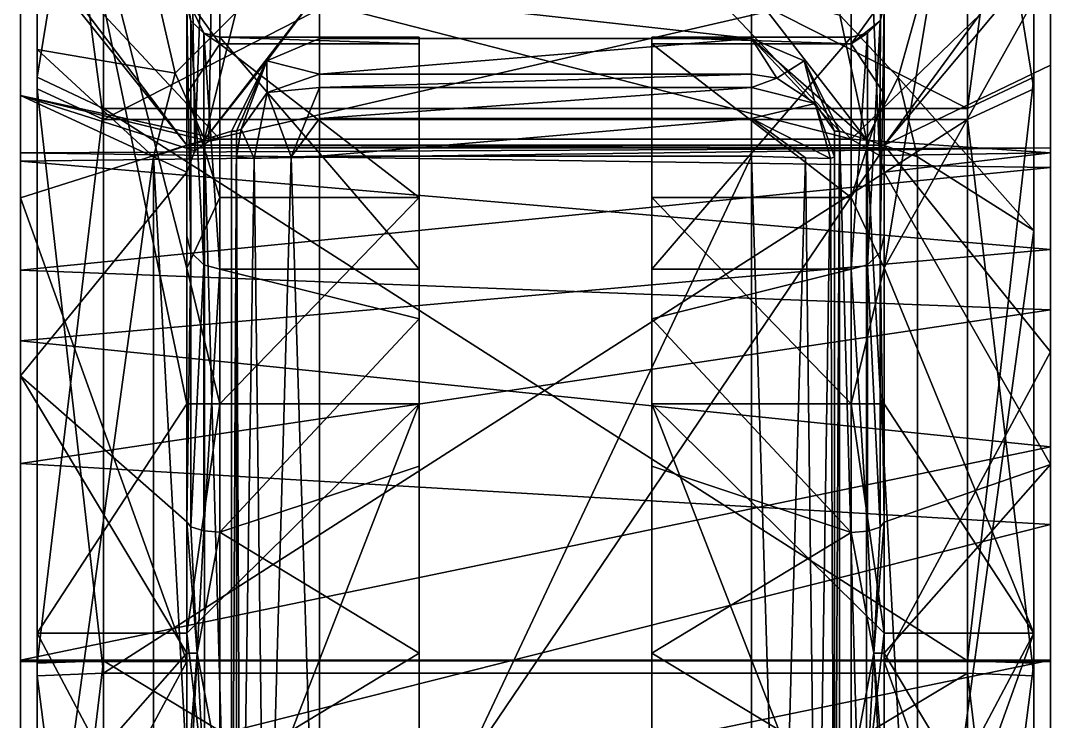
# Model space of a CAD drawing. Extents: x -0.16 to 0.15, y -0.54 to 0.56.
# Drawn here: x -0.1567 to 0.1533, y -0.0189 to 0.192 of the extents above; entities that cross this region are included whole.
import ezdxf

# ---------------------------------------------------------------- set-up
doc = ezdxf.new("R2010")
doc.units = 0
doc.linetypes.add('SOLIDLINE', pattern=[0])
doc.layers.add('VIFS127', color=36, linetype='SOLIDLINE')
doc.layers.add('VIFS128', color=176, linetype='SOLIDLINE')

msp = doc.modelspace()

# ---------------------------------------------------------------- linework, layer by layer
at = {"layer": 'VIFS127', "color": 36}
for points in [[(0.12832, 0.29703, -0.1603), (-0.13168, 0.29703, -0.1603), (0.12832, 0.16549, -0.28829)], [(0.12832, 0.16549, -0.28829), (-0.13168, 0.29703, -0.1603), (-0.13168, 0.16549, -0.28829)], [(0.12832, 0.16223, 0.29578), (-0.13168, 0.16223, 0.29578), (0.12832, 0.29519, 0.16926)], [(0.12832, 0.29519, 0.16926), (-0.13168, 0.16223, 0.29578), (-0.13168, 0.29519, 0.16926)], [(0.12832, 0.16549, -0.28829), (-0.13168, 0.16549, -0.28829), (0.12832, -0.00065, -0.32694)], [(0.12832, -0.00065, -0.32694), (-0.13168, 0.16549, -0.28829), (-0.13168, -0.00065, -0.32694)], [(0.12832, -0.00433, 0.33257), (-0.13168, -0.00433, 0.33257), (0.12832, 0.16223, 0.29578)], [(0.12832, 0.16223, 0.29578), (-0.13168, -0.00433, 0.33257), (-0.13168, 0.16223, 0.29578)], [(0.12832, -0.00065, -0.32694), (-0.13168, -0.00065, -0.32694), (0.12832, -0.15719, -0.28152)], [(0.12832, -0.15719, -0.28152), (-0.13168, -0.00065, -0.32694), (-0.13168, -0.15719, -0.28151)], [(0.12832, -0.16036, 0.28539), (-0.13168, -0.16036, 0.28539), (0.12832, -0.00433, 0.33257)], [(0.12832, -0.00433, 0.33257), (-0.13168, -0.16036, 0.28539), (-0.13168, -0.00433, 0.33257)]]:
    msp.add_3dface(points, dxfattribs=at)
at = {"layer": 'VIFS128', "color": 176}
for points in [[(0.14832, 0.19813, 0.42275), (0.14832, 0.17144, 0.31353), (0.14832, 0.37435, 0.28394)], [(0.14832, 0.17144, 0.31353), (0.14832, 0.31246, 0.17935), (0.14832, 0.37435, 0.28394)], [(-0.10668, 0.32548, 0.33785), (-0.10423, 0.15276, 1.58727), (-0.09668, 0.35723, 0.30483)], [(-0.10423, 0.15276, 1.58727), (-0.10005, 0.15566, 1.58998), (-0.09668, 0.35723, 0.30483)], [(-0.09668, 0.35723, 0.30483), (-0.10005, 0.15566, 1.58998), (-0.09668, 0.15628, 1.59058)], [(0.09332, 0.35723, 0.30483), (-0.09668, 0.35723, 0.30483), (0.09332, 0.15628, 1.59058)], [(0.09332, 0.15628, 1.59058), (-0.09668, 0.35723, 0.30483), (-0.09668, 0.15628, 1.59058)], [(0.09332, 0.15628, 1.59058), (0.10189, 0.15136, 1.586), (0.09332, 0.35723, 0.30483)], [(0.09332, 0.35723, 0.30483), (0.10189, 0.15136, 1.586), (0.10332, 0.32548, 0.33785)], [(0.14832, 0.19813, 0.42275), (0.14332, 0.35723, 0.30483), (0.10332, 0.11758, 0.45017)], [(0.10332, 0.11758, 0.45017), (0.14332, 0.35723, 0.30483), (0.10332, 0.32548, 0.33785)], [(-0.15168, 0.3557, -0.30081), (-0.09193, 0.1944, -0.41862), (-0.11015, 0.17615, -0.42614)], [(-0.15168, 0.3557, -0.30081), (-0.11015, 0.17615, -0.42614), (-0.15168, 0.18331, -0.4233)], [(-0.15168, 0.18331, -0.4233), (-0.15168, 0.1749, -0.30594), (-0.15168, 0.3557, -0.30081)], [(-0.15168, 0.1749, -0.30594), (-0.15168, 0.31442, -0.17019), (-0.15168, 0.3557, -0.30081)], [(-0.10668, 0.32548, 0.33785), (-0.15168, 0.29273, 0.3659), (-0.10668, 0.11747, 0.4502)], [(-0.10668, 0.14635, 1.58159), (-0.10423, 0.15276, 1.58727), (-0.10668, 0.32548, 0.33785)], [(-0.10668, 0.11747, 0.4502), (-0.10668, 0.1699, 0.48023), (-0.10668, 0.32548, 0.33785)], [(-0.10668, 0.32548, 0.33785), (-0.10668, 0.1699, 0.48023), (-0.10668, 0.19877, 0.53438)], [(-0.10668, 0.19659, 0.58819), (-0.10668, 0.12722, 1.41356), (-0.10668, 0.32548, 0.33785)], [(-0.10668, 0.32548, 0.33785), (-0.10668, 0.12722, 1.41356), (-0.10668, 0.14635, 1.58159)], [(0.10189, 0.15136, 1.586), (0.10332, 0.14635, 1.58159), (0.10332, 0.32548, 0.33785)], [(0.10332, 0.14635, 1.58159), (0.10332, 0.12723, 1.4135), (0.10332, 0.32548, 0.33785)], [(0.10332, 0.12723, 1.4135), (0.10332, 0.19659, 0.58814), (0.10332, 0.32548, 0.33785)], [(0.10332, 0.32548, 0.33785), (0.10332, 0.19878, 0.53438), (0.10332, 0.16997, 0.48023)], [(0.10332, 0.16997, 0.48023), (0.10332, 0.11758, 0.45017), (0.10332, 0.32548, 0.33785)], [(0.08993, 0.19359, -0.41898), (0.14832, 0.32052, -0.33668), (0.10753, 0.1748, -0.42665)], [(0.10753, 0.1748, -0.42665), (0.14832, 0.32052, -0.33668), (0.14832, 0.12881, -0.44156)], [(0.14832, 0.31442, -0.17019), (0.14832, 0.1749, -0.30594), (0.14832, 0.32052, -0.33668)], [(0.14832, 0.32052, -0.33668), (0.14832, 0.1749, -0.30594), (0.14832, 0.12881, -0.44156)], [(-0.13168, 0.29703, -0.1603), (-0.15168, 0.31442, -0.17019), (-0.15168, 0.1749, -0.30594)], [(0.12832, 0.16549, -0.28829), (0.14832, 0.1749, -0.30594), (0.14832, 0.31442, -0.17019)], [(0.12832, 0.16549, -0.28829), (0.14832, 0.31442, -0.17019), (0.12832, 0.29703, -0.1603)], [(-0.15168, 0.31246, 0.17934), (-0.15168, 0.17144, 0.31353), (-0.15168, 0.29273, 0.3659)], [(-0.13168, 0.16223, 0.29578), (-0.15168, 0.17144, 0.31353), (-0.15168, 0.31246, 0.17934)], [(-0.13168, 0.16223, 0.29578), (-0.15168, 0.31246, 0.17934), (-0.13168, 0.29519, 0.16926)], [(0.12832, 0.29519, 0.16926), (0.14832, 0.31246, 0.17935), (0.14832, 0.17144, 0.31353)], [(-0.13168, 0.29703, -0.1603), (-0.15168, 0.1749, -0.30594), (-0.13168, 0.16549, -0.28829)], [(0.12832, 0.29519, 0.16926), (0.14832, 0.17144, 0.31353), (0.12832, 0.16223, 0.29578)], [(-0.15168, 0.00763, 0.46288), (-0.10668, 0.07669, 0.45805), (-0.15168, 0.29273, 0.3659)], [(-0.15168, 0.29273, 0.3659), (-0.10668, 0.07669, 0.45805), (-0.10668, 0.11747, 0.4502)], [(-0.15168, 0.29273, 0.3659), (-0.15168, 0.17144, 0.31353), (-0.15168, 0.00763, 0.46288)], [(-0.15668, 0.14965, 1.79479), (-0.15668, 0.21704, 1.81373), (-0.15668, 0.22068, 1.70691)], [(-0.15668, 0.14965, 1.79479), (-0.15668, 0.22068, 1.70691), (-0.15668, 0.15216, 1.7212)], [(-0.15668, 0.15216, 1.7212), (-0.15668, 0.22068, 1.70691), (-0.15668, 0.16942, 1.60431)], [(0.15332, 0.21436, 1.68316), (0.09332, 0.15628, 1.59058), (-0.15668, 0.22068, 1.70691)], [(0.15332, 0.21436, 1.68316), (-0.15668, 0.22068, 1.70691), (-0.10668, 0.15451, 1.91681)], [(-0.10668, 0.15451, 1.91681), (-0.15668, 0.22068, 1.70691), (-0.15668, 0.21704, 1.81373)], [(0.09332, 0.15628, 1.59058), (-0.09668, 0.15628, 1.59058), (-0.15668, 0.22068, 1.70691)], [(-0.15668, 0.22068, 1.70691), (-0.09668, 0.15628, 1.59058), (-0.15668, 0.16942, 1.60431)], [(0.10332, 0.15451, 1.91681), (0.15332, 0.17855, 1.89033), (0.15332, 0.22294, 1.78624)], [(0.15332, 0.21436, 1.68316), (0.10332, 0.15451, 1.91681), (0.15332, 0.22294, 1.78624)], [(0.15332, 0.1478, 1.70484), (0.15332, 0.21436, 1.68316), (0.15332, 0.22294, 1.78624)], [(0.15332, 0.1478, 1.70484), (0.15332, 0.22294, 1.78624), (0.15332, 0.15371, 1.77586)], [(0.15332, 0.15371, 1.77586), (0.15332, 0.22294, 1.78624), (0.15332, 0.17855, 1.89033)], [(-0.15668, 0.09563, 1.87518), (-0.15668, 0.13862, 1.93042), (-0.15668, 0.21704, 1.81373)], [(-0.15668, 0.09563, 1.87518), (-0.15668, 0.21704, 1.81373), (-0.15668, 0.14965, 1.79479)], [(-0.10668, 0.15451, 1.91681), (-0.15668, 0.21704, 1.81373), (-0.15668, 0.13862, 1.93042)], [(-0.10668, 0.15451, 1.91681), (0.10332, 0.15451, 1.91681), (0.15332, 0.21436, 1.68316)], [(0.15332, 0.15221, 1.58677), (0.09332, 0.15628, 1.59058), (0.15332, 0.21436, 1.68316)], [(0.15332, 0.10499, 1.63844), (0.15332, 0.15221, 1.58677), (0.15332, 0.21436, 1.68316)], [(0.15332, 0.10499, 1.63844), (0.15332, 0.21436, 1.68316), (0.15332, 0.1478, 1.70484)], [(-0.09668, 0.18495, 0.52242), (-0.10157, 0.18823, 0.58573), (-0.10668, 0.19877, 0.53438)], [(-0.09668, 0.18495, 0.52242), (-0.10668, 0.19877, 0.53438), (-0.10668, 0.1699, 0.48023)], [(-0.10157, 0.18823, 0.58573), (-0.1054, 0.1919, 0.58681), (-0.10668, 0.19877, 0.53438)], [(-0.10668, 0.19877, 0.53438), (-0.1054, 0.1919, 0.58681), (-0.10668, 0.19659, 0.58819)], [(-0.06668, 0.20104, -0.41566), (-0.08259, 0.17986, -0.44391), (-0.10135, 0.15622, -0.43886)], [(-0.06668, 0.20104, -0.41566), (-0.10135, 0.15622, -0.43886), (-0.09193, 0.1944, -0.41862)], [(-0.06668, 0.18658, -0.4355), (-0.08259, 0.17986, -0.44391), (-0.06668, 0.20104, -0.41566)], [(-0.06668, 0.18658, -0.4355), (-0.06668, 0.20104, -0.41566), (0.06332, 0.18658, -0.4355)], [(0.06332, 0.18658, -0.4355), (-0.06668, 0.20104, -0.41566), (0.06332, 0.20104, -0.41566)], [(0.08993, 0.19359, -0.41898), (0.09799, 0.15622, -0.43886), (0.06332, 0.20104, -0.41566)], [(0.06332, 0.20104, -0.41566), (0.09799, 0.15622, -0.43886), (0.06332, 0.18658, -0.4355)], [(0.09332, 0.18495, 0.52236), (0.10332, 0.16997, 0.48023), (0.10332, 0.19878, 0.53438)], [(0.09332, 0.18495, 0.52236), (0.10332, 0.19878, 0.53438), (0.10204, 0.1919, 0.58676)], [(0.10204, 0.1919, 0.58676), (0.10332, 0.19878, 0.53438), (0.10332, 0.19659, 0.58814)], [(-0.10668, 0.19659, 0.58819), (-0.1054, 0.1919, 0.58681), (-0.1054, 0.12233, 1.41353)], [(-0.1054, 0.12233, 1.41353), (-0.10668, 0.12722, 1.41356), (-0.10668, 0.19659, 0.58819)], [(0.10332, 0.12723, 1.4135), (0.10204, 0.12233, 1.41348), (0.10332, 0.19659, 0.58814)], [(0.10332, 0.19659, 0.58814), (0.10204, 0.12233, 1.41348), (0.10204, 0.1919, 0.58676)], [(0.14832, 0.19813, 0.42275), (0.10332, 0.11758, 0.45017), (0.14832, 0.00763, 0.46288)], [(0.14832, 0.19813, 0.42275), (0.14832, 0.00763, 0.46288), (0.14832, -0.00521, 0.35254)], [(0.14832, -0.00521, 0.35254), (0.14832, 0.17144, 0.31353), (0.14832, 0.19813, 0.42275)], [(-0.09193, 0.1944, -0.41862), (-0.10135, 0.15622, -0.43886), (-0.11015, 0.17615, -0.42614)], [(0.08993, 0.19359, -0.41898), (0.10753, 0.1748, -0.42665), (0.09799, 0.15622, -0.43886)], [(-0.1054, 0.12233, 1.41353), (-0.1054, 0.1919, 0.58681), (-0.10157, 0.1185, 1.41351)], [(-0.1054, 0.1919, 0.58681), (-0.10157, 0.18823, 0.58573), (-0.10157, 0.1185, 1.41351)], [(0.10204, 0.1919, 0.58676), (0.09821, 0.18823, 0.58567), (0.09332, 0.18495, 0.52236)], [(0.10204, 0.1919, 0.58676), (0.09821, 0.1185, 1.41345), (0.09821, 0.18823, 0.58567)], [(0.10204, 0.12233, 1.41348), (0.09821, 0.1185, 1.41345), (0.10204, 0.1919, 0.58676)], [(-0.09668, 0.187, 0.58536), (-0.10157, 0.18823, 0.58573), (-0.09668, 0.18495, 0.52242)], [(-0.10157, 0.1185, 1.41351), (-0.10157, 0.18823, 0.58573), (-0.09668, 0.11722, 1.4135)], [(-0.10157, 0.18823, 0.58573), (-0.09668, 0.187, 0.58536), (-0.09668, 0.11722, 1.4135)], [(-0.03668, 0.187, 0.58536), (-0.03668, 0.11722, 1.4135), (-0.09668, 0.187, 0.58536)], [(-0.09668, 0.187, 0.58536), (-0.03668, 0.11722, 1.4135), (-0.09668, 0.11722, 1.4135)], [(-0.09668, 0.18495, 0.52242), (-0.03668, 0.18495, 0.52242), (-0.09668, 0.187, 0.58536)], [(-0.09668, 0.187, 0.58536), (-0.03668, 0.18495, 0.52242), (-0.03668, 0.187, 0.58536)], [(-0.08259, 0.17986, -0.44391), (-0.06668, 0.18658, -0.4355), (-0.06668, 0.17586, -0.52706)], [(-0.06668, 0.18658, -0.4355), (0.06332, 0.18658, -0.4355), (-0.06668, 0.17586, -0.52706)], [(-0.06668, 0.17586, -0.52706), (0.06332, 0.18658, -0.4355), (0.06332, 0.17586, -0.52706)], [(-0.03668, 0.18495, 0.52242), (-0.03668, 0.1387, 0.46904), (-0.03668, 0.187, 0.58536)], [(-0.03668, 0.187, 0.58536), (-0.03668, 0.1387, 0.46904), (-0.03668, 0.10223, 1.46961)], [(-0.03668, 0.187, 0.58536), (-0.03668, 0.10223, 1.46961), (-0.03668, 0.11722, 1.4135)], [(0.03332, 0.11722, 1.41345), (0.03332, 0.10223, 1.46955), (0.03332, 0.187, 0.5853)], [(0.03332, 0.187, 0.5853), (0.03332, 0.10223, 1.46955), (0.03332, 0.1387, 0.46899)], [(0.03332, 0.187, 0.5853), (0.03332, 0.1387, 0.46899), (0.03332, 0.18495, 0.52236)], [(0.09332, 0.187, 0.5853), (0.03332, 0.187, 0.5853), (0.09332, 0.18495, 0.52236)], [(0.09332, 0.18495, 0.52236), (0.03332, 0.187, 0.5853), (0.03332, 0.18495, 0.52236)], [(0.09332, 0.11722, 1.41345), (0.03332, 0.11722, 1.41345), (0.09332, 0.187, 0.5853)], [(0.09332, 0.187, 0.5853), (0.03332, 0.11722, 1.41345), (0.03332, 0.187, 0.5853)], [(0.09799, 0.15622, -0.43886), (0.08982, 0.15874, -0.44987), (0.06332, 0.18658, -0.4355)], [(0.06332, 0.18658, -0.4355), (0.08982, 0.15874, -0.44987), (0.07923, 0.17986, -0.44391)], [(0.07923, 0.17986, -0.44391), (0.071, 0.17468, -0.52677), (0.06332, 0.18658, -0.4355)], [(0.06332, 0.18658, -0.4355), (0.071, 0.17468, -0.52677), (0.06332, 0.17586, -0.52706)], [(0.09821, 0.18823, 0.58567), (0.09821, 0.1185, 1.41345), (0.09332, 0.11722, 1.41345)], [(0.09821, 0.18823, 0.58567), (0.09332, 0.11722, 1.41345), (0.09332, 0.187, 0.5853)], [(0.09332, 0.18495, 0.52236), (0.09821, 0.18823, 0.58567), (0.09332, 0.187, 0.5853)], [(-0.15168, 0.18331, -0.4233), (-0.11015, 0.17615, -0.42614), (-0.11668, 0.15102, -0.43503)], [(-0.15168, 0.18331, -0.4233), (-0.11668, 0.15102, -0.43503), (-0.15168, -0.10344, -0.44286)], [(-0.15168, -0.10344, -0.44286), (-0.15168, -0.00131, -0.34693), (-0.15168, 0.18331, -0.4233)], [(-0.15168, -0.00131, -0.34693), (-0.15168, 0.1749, -0.30594), (-0.15168, 0.18331, -0.4233)], [(-0.09668, 0.18495, 0.52242), (-0.10668, 0.1699, 0.48023), (-0.09668, 0.1387, 0.46904)], [(-0.09668, 0.1387, 0.46904), (-0.03668, 0.1387, 0.46904), (-0.09668, 0.18495, 0.52242)], [(-0.09668, 0.18495, 0.52242), (-0.03668, 0.1387, 0.46904), (-0.03668, 0.18495, 0.52242)], [(0.09332, 0.18495, 0.52236), (0.03332, 0.18495, 0.52236), (0.09332, 0.1387, 0.46899)], [(0.09332, 0.1387, 0.46899), (0.03332, 0.18495, 0.52236), (0.03332, 0.1387, 0.46899)], [(0.09332, 0.1387, 0.46899), (0.10332, 0.16997, 0.48023), (0.09332, 0.18495, 0.52236)], [(-0.10135, 0.15622, -0.43886), (-0.08259, 0.17986, -0.44391), (-0.09318, 0.15874, -0.44987)], [(-0.09318, 0.15874, -0.44987), (-0.08259, 0.17986, -0.44391), (-0.09168, 0.15868, -0.45883)], [(-0.08259, 0.17986, -0.44391), (-0.09027, 0.15933, -0.52453), (-0.09168, 0.15868, -0.45883)], [(-0.08259, 0.17986, -0.44391), (-0.08242, 0.17038, -0.52594), (-0.09027, 0.15933, -0.52453)], [(-0.06668, 0.17586, -0.52706), (-0.08242, 0.17038, -0.52594), (-0.08259, 0.17986, -0.44391)], [(0.07923, 0.17986, -0.44391), (0.08253, 0.16699, -0.52542), (0.071, 0.17468, -0.52677)], [(0.08832, 0.15868, -0.45883), (0.07923, 0.17986, -0.44391), (0.08982, 0.15874, -0.44987)], [(0.08832, 0.15868, -0.45883), (0.08253, 0.16699, -0.52542), (0.07923, 0.17986, -0.44391)], [(0.10332, 0.15451, 1.91681), (0.15332, 0.09235, 1.95822), (0.15332, 0.17855, 1.89033)], [(0.15332, 0.15371, 1.77586), (0.15332, 0.17855, 1.89033), (0.15332, 0.12313, 1.84756)], [(0.15332, 0.12313, 1.84756), (0.15332, 0.17855, 1.89033), (0.15332, 0.09235, 1.95822)], [(-0.13168, 0.16549, -0.28829), (-0.15168, 0.1749, -0.30594), (-0.15168, -0.00131, -0.34693)], [(-0.11668, 0.15102, -0.43503), (-0.11015, 0.17615, -0.42614), (-0.10135, 0.15622, -0.43886)], [(-0.06668, 0.17586, -0.52706), (-0.06668, 0.17181, -0.53805), (-0.08242, 0.17038, -0.52594)], [(0.06332, 0.17586, -0.52706), (0.06332, 0.17181, -0.53805), (-0.06668, 0.17181, -0.53805)], [(-0.06668, 0.17181, -0.53805), (-0.06668, 0.17586, -0.52706), (0.06332, 0.17586, -0.52706)], [(0.071, 0.17468, -0.52677), (0.06332, 0.17181, -0.53805), (0.06332, 0.17586, -0.52706)], [(0.08253, 0.16699, -0.52542), (0.06332, 0.17181, -0.53805), (0.071, 0.17468, -0.52677)], [(0.09799, 0.15622, -0.43886), (0.10753, 0.1748, -0.42665), (0.11332, 0.15102, -0.43503)], [(0.10753, 0.1748, -0.42665), (0.14832, 0.12881, -0.44156), (0.11332, 0.15102, -0.43503)], [(0.12832, -0.00065, -0.32694), (0.14832, -0.00131, -0.34693), (0.14832, 0.1749, -0.30594)], [(0.12832, -0.00065, -0.32694), (0.14832, 0.1749, -0.30594), (0.12832, 0.16549, -0.28829)], [(0.14832, 0.1749, -0.30594), (0.14832, -0.00131, -0.34693), (0.14832, 0.12881, -0.44156)], [(-0.15168, -0.00521, 0.35254), (-0.15168, 0.00763, 0.46288), (-0.15168, 0.17144, 0.31353)], [(-0.13168, -0.00433, 0.33257), (-0.15168, -0.00521, 0.35254), (-0.15168, 0.17144, 0.31353)], [(-0.13168, -0.00433, 0.33257), (-0.15168, 0.17144, 0.31353), (-0.13168, 0.16223, 0.29578)], [(-0.08242, 0.17038, -0.52594), (-0.06668, 0.17181, -0.53805), (-0.07522, 0.15098, -0.54765)], [(-0.06668, 0.17181, -0.53805), (-0.06668, 0.16254, -0.54633), (-0.07522, 0.15098, -0.54765)], [(-0.06668, 0.17181, -0.53805), (0.06332, 0.17181, -0.53805), (-0.06668, 0.16254, -0.54633)], [(0.06332, 0.17181, -0.53805), (0.06332, 0.16254, -0.54633), (-0.06668, 0.16254, -0.54633)], [(0.08253, 0.16699, -0.52542), (0.06332, 0.16254, -0.54633), (0.06332, 0.17181, -0.53805)], [(0.12832, 0.16223, 0.29578), (0.14832, 0.17144, 0.31353), (0.14832, -0.00521, 0.35254)], [(-0.15668, 0.15216, 1.7212), (-0.15668, 0.16942, 1.60431), (-0.15668, 0.11685, 1.65053)], [(-0.15668, 0.11685, 1.65053), (-0.15668, 0.16942, 1.60431), (-0.15668, 0.0851, 1.5444)], [(-0.09668, 0.15628, 1.59058), (-0.10005, 0.15566, 1.58998), (-0.15668, 0.16942, 1.60431)], [(-0.15668, 0.16942, 1.60431), (-0.10005, 0.15566, 1.58998), (-0.10423, 0.15276, 1.58727)], [(-0.15668, 0.16942, 1.60431), (-0.10423, 0.15276, 1.58727), (-0.10668, 0.14635, 1.58159)], [(-0.15668, 0.0851, 1.5444), (-0.15668, 0.16942, 1.60431), (-0.10668, 0.14635, 1.58159)], [(-0.09668, 0.1387, 0.46904), (-0.10668, 0.1699, 0.48023), (-0.10668, 0.11747, 0.4502)], [(-0.08635, 0.15051, -0.53958), (-0.09027, 0.15933, -0.52453), (-0.08242, 0.17038, -0.52594)], [(-0.08242, 0.17038, -0.52594), (-0.07522, 0.15098, -0.54765), (-0.08635, 0.15051, -0.53958)], [(0.09332, 0.1387, 0.46899), (0.10332, 0.11758, 0.45017), (0.10332, 0.16997, 0.48023)], [(-0.13168, 0.16549, -0.28829), (-0.15168, -0.00131, -0.34693), (-0.13168, -0.00065, -0.32694)], [(0.08253, 0.16699, -0.52542), (0.08717, 0.15051, -0.53165), (0.06332, 0.16254, -0.54633)], [(0.08832, 0.15868, -0.45883), (0.08832, 0.15103, -0.52415), (0.08253, 0.16699, -0.52542)], [(0.08832, 0.15103, -0.52415), (0.08717, 0.15051, -0.53165), (0.08253, 0.16699, -0.52542)], [(-0.07522, 0.15098, -0.54765), (-0.06668, 0.16254, -0.54633), (-0.06668, 0.15117, -0.54915)], [(-0.06668, 0.16254, -0.54633), (0.06332, 0.16254, -0.54633), (-0.06668, 0.15117, -0.54915)], [(0.06332, 0.16254, -0.54633), (0.06332, 0.15117, -0.54915), (-0.06668, 0.15117, -0.54915)], [(0.08717, 0.15051, -0.53165), (0.07963, 0.15065, -0.5431), (0.06332, 0.16254, -0.54633)], [(0.06332, 0.16254, -0.54633), (0.07963, 0.15065, -0.5431), (0.06332, 0.15117, -0.54915)], [(0.12832, 0.16223, 0.29578), (0.14832, -0.00521, 0.35254), (0.12832, -0.00433, 0.33257)], [(-0.09318, 0.15874, -0.44987), (-0.09318, -0.13327, -0.4515), (-0.10135, 0.15622, -0.43886)], [(-0.09168, 0.15868, -0.45883), (-0.09318, -0.13327, -0.4515), (-0.09318, 0.15874, -0.44987)], [(-0.09168, 0.15868, -0.45883), (-0.09168, -0.13311, -0.46046), (-0.09318, -0.13327, -0.4515)], [(-0.09168, 0.15868, -0.45883), (-0.09027, 0.15933, -0.52453), (-0.09168, 0.15103, -0.52415)], [(-0.09168, 0.15103, -0.52415), (-0.09027, 0.15933, -0.52453), (-0.08635, 0.15051, -0.53958)], [(-0.09168, 0.15103, -0.52415), (-0.09168, -0.12473, -0.52569), (-0.09168, 0.15868, -0.45883)], [(-0.09168, 0.15868, -0.45883), (-0.09168, -0.12473, -0.52569), (-0.09168, -0.13311, -0.46046)], [(0.08832, -0.13311, -0.46046), (0.08982, 0.15874, -0.44987), (0.08982, -0.13327, -0.4515)], [(0.08832, -0.13311, -0.46046), (0.08832, 0.15868, -0.45883), (0.08982, 0.15874, -0.44987)], [(0.08832, -0.13311, -0.46046), (0.08832, -0.12473, -0.52569), (0.08832, 0.15868, -0.45883)], [(0.08832, 0.15868, -0.45883), (0.08832, -0.12473, -0.52569), (0.08832, 0.15103, -0.52415)], [(0.08982, -0.13327, -0.4515), (0.08982, 0.15874, -0.44987), (0.09799, -0.13087, -0.44046)], [(0.08982, 0.15874, -0.44987), (0.09799, 0.15622, -0.43886), (0.09799, -0.13087, -0.44046)], [(-0.10135, 0.15622, -0.43886), (-0.10135, -0.13087, -0.44046), (-0.11668, 0.15102, -0.43503)], [(-0.09318, -0.13327, -0.4515), (-0.10135, -0.13087, -0.44046), (-0.10135, 0.15622, -0.43886)], [(0.15332, 0.15221, 1.58677), (0.10189, 0.15136, 1.586), (0.09332, 0.15628, 1.59058)], [(0.09799, -0.13087, -0.44046), (0.09799, 0.15622, -0.43886), (0.11332, -0.12572, -0.43657)], [(0.11332, 0.15102, -0.43503), (0.11332, -0.12572, -0.43657), (0.09799, 0.15622, -0.43886)], [(-0.15668, 0.13862, 1.93042), (-0.10668, -0.00083, 1.97785), (-0.10668, 0.15451, 1.91681)], [(0.15332, 0.12313, 1.84756), (-0.15668, 0.14965, 1.79479), (0.15332, 0.15371, 1.77586)], [(0.15332, 0.15371, 1.77586), (-0.15668, 0.14965, 1.79479), (-0.15668, 0.15216, 1.7212)], [(0.15332, 0.15371, 1.77586), (-0.15668, 0.15216, 1.7212), (0.15332, 0.1478, 1.70484)], [(0.15332, 0.1478, 1.70484), (-0.15668, 0.15216, 1.7212), (-0.15668, 0.11685, 1.65053)], [(0.10332, 0.15366, 2.06872), (0.10332, 0.15451, 1.91681), (-0.10668, 0.15366, 2.06872)], [(-0.10668, 0.15366, 2.06872), (0.10332, 0.15451, 1.91681), (-0.10668, 0.15451, 1.91681)], [(-0.10668, 0.15451, 1.91681), (-0.10668, -0.00083, 1.97785), (-0.10668, 0.15366, 2.06872)], [(-0.10668, 0.15366, 2.06872), (-0.10668, -0.15633, 2.06699), (0.10332, 0.15366, 2.06872)], [(0.10332, 0.15366, 2.06872), (-0.10668, -0.15633, 2.06699), (0.10332, -0.15633, 2.06699)], [(-0.10668, 0.15366, 2.06872), (-0.10668, -0.00083, 1.97785), (-0.10668, -0.15633, 2.06699)], [(0.15332, 0.15221, 1.58677), (0.10332, 0.14635, 1.58159), (0.10189, 0.15136, 1.586)], [(0.10332, -0.00083, 1.97785), (0.10332, 0.15451, 1.91681), (0.10332, 0.15366, 2.06872)], [(0.10332, -0.00083, 1.97785), (0.15332, 0.09235, 1.95822), (0.10332, 0.15451, 1.91681)], [(0.10332, -0.15633, 2.06699), (0.10332, -0.00083, 1.97785), (0.10332, 0.15366, 2.06872)], [(0.15332, 0.05844, 1.53547), (0.10332, 0.14635, 1.58159), (0.15332, 0.15221, 1.58677)], [(0.15332, 0.04039, 1.6031), (0.15332, 0.05844, 1.53547), (0.15332, 0.15221, 1.58677)], [(0.15332, 0.04039, 1.6031), (0.15332, 0.15221, 1.58677), (0.15332, 0.10499, 1.63844)], [(0.15332, 0.12313, 1.84756), (-0.15668, 0.09563, 1.87518), (-0.15668, 0.14965, 1.79479)], [(-0.15168, -0.10344, -0.44286), (-0.11668, 0.15102, -0.43503), (-0.11668, -0.12572, -0.43657)], [(-0.11668, -0.12572, -0.43657), (-0.11668, 0.15102, -0.43503), (-0.10135, -0.13087, -0.44046)], [(-0.08635, 0.15051, -0.53958), (-0.09053, -0.12413, -0.53319), (-0.09168, 0.15103, -0.52415)], [(-0.09168, 0.15103, -0.52415), (-0.09053, -0.12413, -0.53319), (-0.09168, -0.12473, -0.52569)], [(-0.09053, -0.12413, -0.53319), (-0.08635, 0.15051, -0.53958), (-0.083, -0.12413, -0.54463)], [(-0.083, -0.12413, -0.54463), (-0.08635, 0.15051, -0.53958), (-0.07522, 0.15098, -0.54765)], [(-0.083, -0.12413, -0.54463), (-0.07522, 0.15098, -0.54765), (-0.06668, -0.12459, -0.55069)], [(-0.06668, -0.12459, -0.55069), (-0.07522, 0.15098, -0.54765), (-0.06668, 0.15117, -0.54915)], [(-0.06668, 0.15117, -0.54915), (0.06332, 0.15117, -0.54915), (-0.06668, -0.12459, -0.55069)], [(-0.06668, -0.12459, -0.55069), (0.06332, 0.15117, -0.54915), (0.06332, -0.12459, -0.55069)], [(0.07963, 0.15065, -0.5431), (0.07186, -0.12442, -0.54919), (0.06332, 0.15117, -0.54915)], [(0.06332, 0.15117, -0.54915), (0.07186, -0.12442, -0.54919), (0.06332, -0.12459, -0.55069)], [(0.07963, 0.15065, -0.5431), (0.08299, -0.12404, -0.54112), (0.07186, -0.12442, -0.54919)], [(0.08717, 0.15051, -0.53165), (0.08299, -0.12404, -0.54112), (0.07963, 0.15065, -0.5431)], [(0.08299, -0.12404, -0.54112), (0.08717, 0.15051, -0.53165), (0.08832, -0.12473, -0.52569)], [(0.08832, -0.12473, -0.52569), (0.08717, 0.15051, -0.53165), (0.08832, 0.15103, -0.52415)], [(0.11332, 0.15102, -0.43503), (0.14832, 0.12881, -0.44156), (0.11332, -0.12572, -0.43657)], [(0.15332, 0.1478, 1.70484), (-0.15668, 0.11685, 1.65053), (0.15332, 0.10499, 1.63844)], [(-0.10668, 0.14635, 1.58159), (-0.10668, 0.04115, 1.53157), (-0.15668, 0.0851, 1.5444)], [(-0.10668, 0.12722, 1.41356), (-0.10668, 0.04115, 1.53157), (-0.10668, 0.14635, 1.58159)], [(0.10332, 0.04104, 1.53155), (0.10332, 0.12723, 1.4135), (0.10332, 0.14635, 1.58159)], [(0.15332, 0.05844, 1.53547), (0.10332, 0.04104, 1.53155), (0.10332, 0.14635, 1.58159)], [(-0.15668, -0.00044, 1.90785), (-0.15668, -0.00083, 1.97785), (-0.15668, 0.13862, 1.93042)], [(-0.15668, -0.00044, 1.90785), (-0.15668, 0.13862, 1.93042), (-0.15668, 0.09563, 1.87518)], [(-0.15668, -0.00083, 1.97785), (-0.10668, -0.00083, 1.97785), (-0.15668, 0.13862, 1.93042)], [(-0.09668, 0.1387, 0.46904), (-0.10668, 0.11747, 0.4502), (-0.09668, 0.07669, 0.45805)], [(-0.03668, 0.07669, 0.45805), (-0.03668, 0.1387, 0.46904), (-0.09668, 0.07669, 0.45805)], [(-0.09668, 0.07669, 0.45805), (-0.03668, 0.1387, 0.46904), (-0.09668, 0.1387, 0.46904)], [(-0.03668, 0.1387, 0.46904), (-0.03668, 0.07669, 0.45805), (-0.03668, 0.10223, 1.46961)], [(0.03332, 0.10223, 1.46955), (0.03332, 0.07669, 0.45799), (0.03332, 0.1387, 0.46899)], [(0.09332, 0.1387, 0.46899), (0.03332, 0.1387, 0.46899), (0.09332, 0.07669, 0.45799)], [(0.09332, 0.07669, 0.45799), (0.03332, 0.1387, 0.46899), (0.03332, 0.07669, 0.45799)], [(0.09332, 0.07669, 0.45799), (0.10332, 0.11758, 0.45017), (0.09332, 0.1387, 0.46899)], [(-0.10668, 0.12722, 1.41356), (-0.1054, 0.12233, 1.41353), (-0.10668, 0.04115, 1.53157)], [(0.10204, 0.12233, 1.41348), (0.10332, 0.12723, 1.4135), (0.10332, 0.04104, 1.53155)], [(0.14832, -0.15814, -0.4252), (0.11332, -0.12572, -0.43657), (0.14832, 0.12881, -0.44156)], [(0.14832, 0.12881, -0.44156), (0.14832, -0.00131, -0.34693), (0.14832, -0.15814, -0.4252)], [(0.15332, 0.06375, 1.89433), (-0.15668, 0.09563, 1.87518), (0.15332, 0.12313, 1.84756)], [(-0.10668, 0.04115, 1.53157), (-0.1054, 0.12233, 1.41353), (-0.1054, 0.03963, 1.52692)], [(-0.1054, 0.12233, 1.41353), (-0.10157, 0.1185, 1.41351), (-0.1054, 0.03963, 1.52692)], [(0.10204, 0.12233, 1.41348), (0.10204, 0.03953, 1.5269), (0.09821, 0.1185, 1.41345)], [(0.10332, 0.04104, 1.53155), (0.10204, 0.03953, 1.5269), (0.10204, 0.12233, 1.41348)], [(0.15332, 0.12313, 1.84756), (0.15332, 0.09235, 1.95822), (0.15332, 0.06375, 1.89433)], [(-0.1054, 0.03963, 1.52692), (-0.10157, 0.1185, 1.41351), (-0.10157, 0.03844, 1.52328)], [(-0.10157, 0.03844, 1.52328), (-0.10157, 0.1185, 1.41351), (-0.09668, 0.11722, 1.4135)], [(0.09821, 0.1185, 1.41345), (0.09821, 0.03834, 1.52326), (0.09332, 0.11722, 1.41345)], [(0.10204, 0.03953, 1.5269), (0.09821, 0.03834, 1.52326), (0.09821, 0.1185, 1.41345)], [(-0.15668, 0.11685, 1.65053), (-0.15668, 0.0851, 1.5444), (-0.15668, 0.05876, 1.60925)], [(0.15332, 0.10499, 1.63844), (-0.15668, 0.11685, 1.65053), (-0.15668, 0.05876, 1.60925)], [(-0.09668, 0.07669, 0.45805), (-0.10668, 0.11747, 0.4502), (-0.10668, 0.07669, 0.45805)], [(-0.10157, 0.03844, 1.52328), (-0.09668, 0.11722, 1.4135), (-0.09668, 0.03804, 1.52207)], [(-0.09668, 0.03804, 1.52207), (-0.09668, 0.11722, 1.4135), (-0.03668, 0.10223, 1.46961)], [(-0.03668, 0.10223, 1.46961), (-0.09668, 0.11722, 1.4135), (-0.03668, 0.11722, 1.4135)], [(0.03332, 0.11722, 1.41345), (0.09332, 0.11722, 1.41345), (0.03332, 0.10223, 1.46955)], [(0.03332, 0.10223, 1.46955), (0.09332, 0.11722, 1.41345), (0.09332, 0.03794, 1.52205)], [(0.10332, 0.11758, 0.45017), (0.09332, 0.07669, 0.45799), (0.10332, 0.07669, 0.45805)], [(0.09821, 0.03834, 1.52326), (0.09332, 0.03794, 1.52205), (0.09332, 0.11722, 1.41345)], [(0.14832, 0.00763, 0.46288), (0.10332, 0.11758, 0.45017), (0.10332, 0.07669, 0.45805)], [(0.15332, 0.10499, 1.63844), (-0.15668, 0.05876, 1.60925), (0.15332, 0.04039, 1.6031)], [(-0.03668, 0.05796, 1.5134), (-0.09668, 0.03804, 1.52207), (-0.03668, 0.10223, 1.46961)], [(-0.03668, 0.10223, 1.46961), (-0.03668, 0.07669, 0.45805), (-0.03668, 0.05796, 1.5134)], [(0.03332, 0.10223, 1.46955), (0.09332, 0.03794, 1.52205), (0.03332, 0.05796, 1.51334)], [(0.03332, 0.05796, 1.51334), (0.03332, 0.07669, 0.45799), (0.03332, 0.10223, 1.46955)], [(0.15332, 0.06375, 1.89433), (-0.15668, -0.00044, 1.90785), (-0.15668, 0.09563, 1.87518)], [(0.10332, -0.00083, 1.97785), (0.15332, -0.00083, 1.97785), (0.15332, 0.09235, 1.95822)], [(0.15332, 0.06375, 1.89433), (0.15332, 0.09235, 1.95822), (0.15332, -0.00083, 1.97785)], [(-0.15668, 0.05876, 1.60925), (-0.15668, 0.0851, 1.5444), (-0.15668, -0.05516, 1.53483)], [(-0.15668, 0.0851, 1.5444), (-0.10668, 0.04115, 1.53157), (-0.10668, 0.00168, 1.52786)], [(-0.15668, 0.0851, 1.5444), (-0.10668, 0.00168, 1.52786), (-0.15668, -0.05516, 1.53483)], [(-0.10668, 0.07669, 0.45805), (-0.15168, 0.00763, 0.46288), (-0.10668, 0.00763, 0.46288)], [(-0.09668, -0.07735, 0.45447), (-0.03668, 0.07669, 0.45805), (-0.10668, 0.00763, 0.46288)], [(-0.10668, 0.07669, 0.45805), (-0.10668, 0.00763, 0.46288), (-0.09668, 0.07669, 0.45805)], [(-0.09668, 0.07669, 0.45805), (-0.10668, 0.00763, 0.46288), (-0.03668, 0.07669, 0.45805)], [(-0.03668, -0.07735, 0.45447), (-0.03668, 0.07669, 0.45805), (-0.09668, -0.07735, 0.45447)], [(-0.03668, 0.05796, 1.5134), (-0.03668, 0.07669, 0.45805), (-0.03668, 0.00168, 1.52776)], [(-0.03668, 0.00168, 1.52776), (-0.03668, 0.07669, 0.45805), (-0.03668, -0.05093, 1.51467)], [(-0.03668, 0.07669, 0.45805), (-0.03668, -0.07735, 0.45447), (-0.03668, -0.05093, 1.51467)], [(0.03332, -0.05093, 1.51462), (0.03332, -0.07735, 0.45442), (0.03332, 0.07669, 0.45799)], [(0.03332, -0.05093, 1.51462), (0.03332, 0.07669, 0.45799), (0.03332, 0.00168, 1.5277)], [(0.03332, 0.00168, 1.5277), (0.03332, 0.07669, 0.45799), (0.03332, 0.05796, 1.51334)], [(0.03332, 0.07669, 0.45799), (0.10332, 0.00763, 0.46288), (0.09332, 0.07669, 0.45799)], [(0.09332, -0.07735, 0.45442), (0.10332, 0.00763, 0.46288), (0.03332, 0.07669, 0.45799)], [(0.09332, -0.07735, 0.45442), (0.03332, 0.07669, 0.45799), (0.03332, -0.07735, 0.45442)], [(0.09332, 0.07669, 0.45799), (0.10332, 0.00763, 0.46288), (0.10332, 0.07669, 0.45805)], [(0.14832, 0.00763, 0.46288), (0.10332, 0.07669, 0.45805), (0.10332, 0.00763, 0.46288)], [(0.15332, -0.00044, 1.90785), (-0.15668, -0.00044, 1.90785), (0.15332, 0.06375, 1.89433)], [(0.15332, 0.06375, 1.89433), (0.15332, -0.00083, 1.97785), (0.15332, -0.00044, 1.90785)], [(-0.15668, 0.05876, 1.60925), (-0.15668, -0.05516, 1.53483), (-0.15668, -0.03786, 1.60266)], [(0.15332, 0.04039, 1.6031), (-0.15668, 0.05876, 1.60925), (-0.15668, -0.03786, 1.60266)], [(-0.03668, 0.00168, 1.52776), (-0.09668, 0.03804, 1.52207), (-0.03668, 0.05796, 1.5134)], [(0.03332, 0.05796, 1.51334), (0.09332, 0.03794, 1.52205), (0.03332, 0.00168, 1.5277)], [(0.15332, -0.08191, 1.54346), (0.10332, 0.00168, 1.52786), (0.15332, 0.05844, 1.53547)], [(0.15332, 0.05844, 1.53547), (0.10332, 0.00168, 1.52786), (0.10332, 0.04104, 1.53155)], [(0.15332, -0.0563, 1.60861), (0.15332, -0.08191, 1.54346), (0.15332, 0.05844, 1.53547)], [(0.15332, -0.0563, 1.60861), (0.15332, 0.05844, 1.53547), (0.15332, 0.04039, 1.6031)], [(0.15332, 0.04039, 1.6031), (-0.15668, -0.03786, 1.60266), (0.15332, -0.0563, 1.60861)], [(-0.10668, 0.04115, 1.53157), (-0.1054, 0.03963, 1.52692), (-0.10351, 0.00169, 1.52691)], [(-0.10351, 0.00169, 1.52691), (-0.10668, 0.00168, 1.52786), (-0.10668, 0.04115, 1.53157)], [(0.10015, 0.00169, 1.52688), (0.10332, 0.04104, 1.53155), (0.10332, 0.00168, 1.52786)], [(0.10015, 0.00169, 1.52688), (0.10204, 0.03953, 1.5269), (0.10332, 0.04104, 1.53155)], [(-0.1054, 0.03963, 1.52692), (-0.10157, 0.03844, 1.52328), (-0.10351, 0.00169, 1.52691)], [(-0.10351, 0.00169, 1.52691), (-0.10157, 0.03844, 1.52328), (-0.09668, 0.03804, 1.52207)], [(-0.10351, 0.00169, 1.52691), (-0.09668, 0.03804, 1.52207), (-0.09668, -0.03461, 1.52166)], [(-0.03668, 0.00168, 1.52776), (-0.09668, -0.03461, 1.52166), (-0.09668, 0.03804, 1.52207)], [(0.09332, 0.03794, 1.52205), (0.09332, -0.03451, 1.52164), (0.03332, 0.00168, 1.5277)], [(0.09332, 0.03794, 1.52205), (0.09821, 0.03834, 1.52326), (0.10015, 0.00169, 1.52688)], [(0.10015, 0.00169, 1.52688), (0.09332, -0.03451, 1.52164), (0.09332, 0.03794, 1.52205)], [(0.09821, 0.03834, 1.52326), (0.10204, 0.03953, 1.5269), (0.10015, 0.00169, 1.52688)], [(-0.10668, 0.00763, 0.46288), (-0.15168, 0.00763, 0.46288), (-0.10668, -0.07735, 0.45447)], [(-0.10668, -0.07735, 0.45447), (-0.15168, 0.00763, 0.46288), (-0.15168, -0.1824, 0.42063)], [(-0.15168, -0.1824, 0.42063), (-0.15168, 0.00763, 0.46288), (-0.15168, -0.00521, 0.35254)], [(-0.09668, -0.07735, 0.45447), (-0.10668, 0.00763, 0.46288), (-0.10668, -0.07735, 0.45447)], [(0.10332, -0.07735, 0.45442), (0.10332, 0.00763, 0.46288), (0.09332, -0.07735, 0.45442)], [(0.10332, 0.00763, 0.46288), (0.10332, -0.07736, 0.45447), (0.14832, 0.00763, 0.46288)], [(0.14832, 0.00763, 0.46288), (0.10332, -0.07736, 0.45447), (0.10332, -0.11784, 0.44471)], [(0.14832, 0.00763, 0.46288), (0.10332, -0.11784, 0.44471), (0.14832, -0.27637, 0.36272)], [(0.14832, -0.00521, 0.35254), (0.14832, 0.00763, 0.46288), (0.14832, -0.17069, 0.30251)], [(0.14832, -0.27637, 0.36272), (0.14832, -0.17069, 0.30251), (0.14832, 0.00763, 0.46288)], [(-0.10668, -0.03783, 1.53113), (-0.15668, -0.05516, 1.53483), (-0.10668, 0.00168, 1.52786)], [(-0.10351, 0.00169, 1.52691), (-0.10668, -0.03783, 1.53113), (-0.10668, 0.00168, 1.52786)], [(-0.10351, 0.00169, 1.52691), (-0.1054, -0.03625, 1.5265), (-0.10668, -0.03783, 1.53113)], [(-0.10157, -0.03502, 1.52287), (-0.1054, -0.03625, 1.5265), (-0.10351, 0.00169, 1.52691)], [(-0.09668, -0.03461, 1.52166), (-0.10157, -0.03502, 1.52287), (-0.10351, 0.00169, 1.52691)], [(-0.03668, -0.05093, 1.51467), (-0.09668, -0.03461, 1.52166), (-0.03668, 0.00168, 1.52776)], [(0.03332, 0.00168, 1.5277), (0.09332, -0.03451, 1.52164), (0.03332, -0.05093, 1.51462)], [(0.10015, 0.00169, 1.52688), (0.09821, -0.03492, 1.52285), (0.09332, -0.03451, 1.52164)], [(0.10204, -0.03615, 1.52648), (0.09821, -0.03492, 1.52285), (0.10015, 0.00169, 1.52688)], [(0.10015, 0.00169, 1.52688), (0.10332, 0.00168, 1.52786), (0.10332, -0.03771, 1.53111)], [(0.10332, -0.03771, 1.53111), (0.10204, -0.03615, 1.52648), (0.10015, 0.00169, 1.52688)], [(0.15332, -0.08191, 1.54346), (0.10332, -0.03771, 1.53111), (0.10332, 0.00168, 1.52786)], [(-0.15668, -0.06447, 1.89362), (-0.15668, -0.00083, 1.97785), (-0.15668, -0.00044, 1.90785)], [(0.15332, -0.09613, 1.8741), (-0.15668, -0.06447, 1.89362), (0.15332, -0.00044, 1.90785)], [(0.15332, -0.00044, 1.90785), (-0.15668, -0.06447, 1.89362), (-0.15668, -0.00044, 1.90785)], [(-0.15668, -0.06447, 1.89362), (-0.15668, -0.09378, 1.95718), (-0.15668, -0.00083, 1.97785)], [(-0.15668, -0.09378, 1.95718), (-0.10668, -0.00083, 1.97785), (-0.15668, -0.00083, 1.97785)], [(-0.10668, -0.00083, 1.97785), (-0.15668, -0.09378, 1.95718), (-0.10668, -0.15548, 1.91508)], [(-0.13168, -0.00065, -0.32694), (-0.15168, -0.16734, -0.29874), (-0.13168, -0.15719, -0.28151)], [(-0.13168, -0.00065, -0.32694), (-0.15168, -0.00131, -0.34693), (-0.15168, -0.16734, -0.29874)], [(-0.15168, -0.16734, -0.29874), (-0.15168, -0.00131, -0.34693), (-0.15168, -0.10344, -0.44286)], [(-0.10668, -0.00083, 1.97785), (-0.10668, -0.15548, 1.91508), (-0.10668, -0.15633, 2.06699)], [(0.10332, -0.15548, 1.91508), (0.10332, -0.00083, 1.97785), (0.10332, -0.15633, 2.06699)], [(0.10332, -0.15548, 1.91508), (0.15332, -0.13974, 1.92886), (0.10332, -0.00083, 1.97785)], [(0.10332, -0.00083, 1.97785), (0.15332, -0.13974, 1.92886), (0.15332, -0.00083, 1.97785)], [(0.12832, -0.15719, -0.28152), (0.14832, -0.00131, -0.34693), (0.12832, -0.00065, -0.32694)], [(0.12832, -0.15719, -0.28152), (0.14832, -0.16734, -0.29874), (0.14832, -0.00131, -0.34693)], [(0.14832, -0.00131, -0.34693), (0.14832, -0.16734, -0.29874), (0.14832, -0.15814, -0.4252)], [(0.15332, -0.00044, 1.90785), (0.15332, -0.00083, 1.97785), (0.15332, -0.13974, 1.92886)], [(0.15332, -0.00044, 1.90785), (0.15332, -0.13974, 1.92886), (0.15332, -0.09613, 1.8741)], [(-0.13168, -0.16036, 0.28539), (-0.15168, -0.00521, 0.35254), (-0.13168, -0.00433, 0.33257)], [(-0.15168, -0.00521, 0.35254), (-0.15168, -0.17069, 0.30251), (-0.15168, -0.1824, 0.42063)], [(-0.13168, -0.16036, 0.28539), (-0.15168, -0.17069, 0.30251), (-0.15168, -0.00521, 0.35254)], [(0.12832, -0.00433, 0.33257), (0.14832, -0.17069, 0.30251), (0.12832, -0.16036, 0.28539)], [(0.12832, -0.00433, 0.33257), (0.14832, -0.00521, 0.35254), (0.14832, -0.17069, 0.30251)]]:
    msp.add_3dface(points, dxfattribs=at)

doc.saveas('drawing.dxf')
